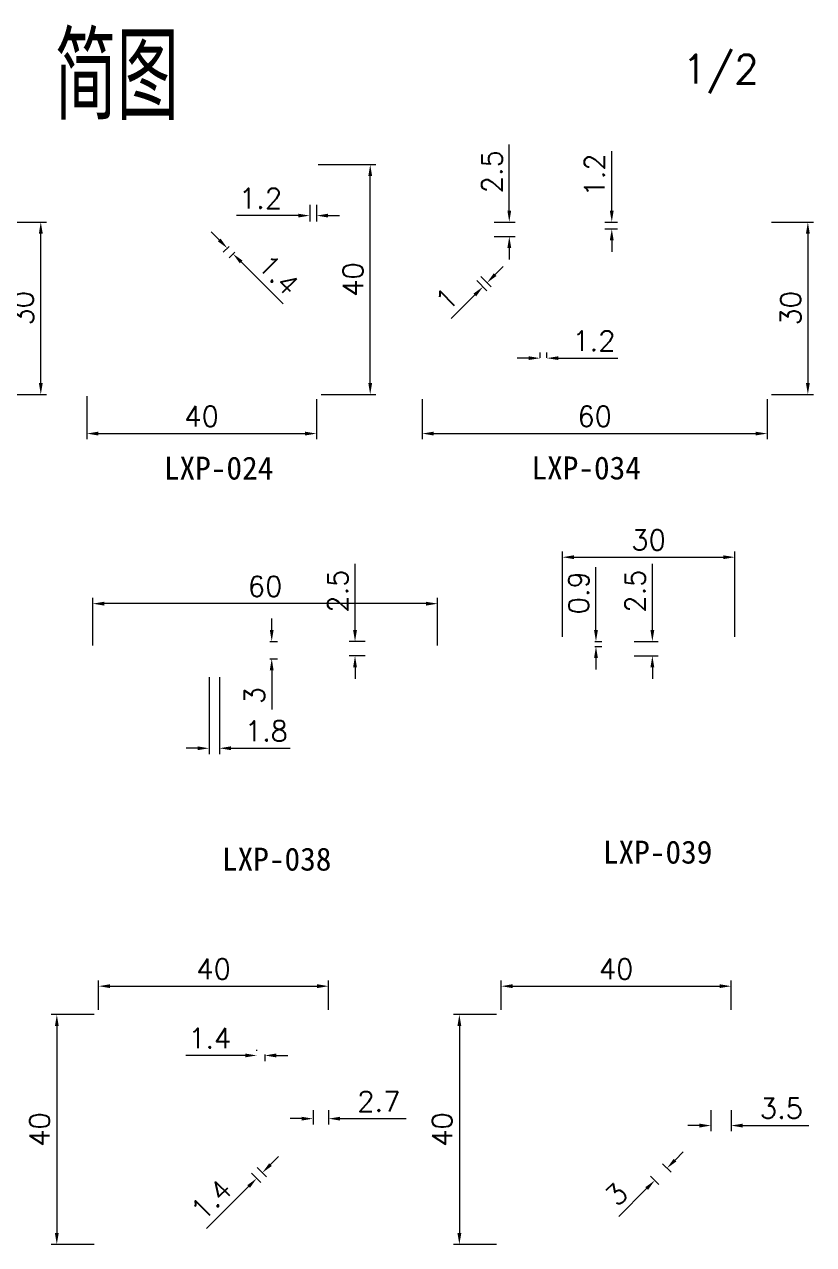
# Model space of a CAD drawing. Header units: millimetres. Extents: x 667 to 3290, y 428 to 2286.
# Drawn here: x 826.2 to 963.5, y 2073.5 to 2285.7 of the extents above; entities that cross this region are included whole.
import ezdxf

# ---------------------------------------------------------------- set-up
doc = ezdxf.new("R2010")
doc.units = ezdxf.units.MM
doc.layers.add('细实线', color=130, linetype='Continuous', lineweight=0)
doc.styles.get("Standard").update_dxf_attribs({"font": 'txt', "bigfont": 'gbcbig.shx'})
doc.styles.add('数字', font='simhei.ttf', dxfattribs={"height": 3})
doc.dimstyles.new('1', dxfattribs={"dimtxt": 3.5, "dimasz": 2, "dimexe": 1, "dimexo": 0.8, "dimgap": 1.25, "dimtad": 1, "dimdsep": 46, "dimtxsty": 'Standard', "dimcen": 0, "dimclrd": 1, "dimclre": 3, "dimadec": 0, "dimazin": 0, "dimtfac": 1, "dimtofl": 0, "dimtmove": 0, "dimatfit": 3, "dimfxl": 1, "dimlwd": 9, "dimlwe": 9, "dimarcsym": 0})

# ---------------------------------------------------------------- blocks, each defined once
blk = doc.blocks.new('*D984')
at = {"color": 3, "lineweight": 9, "transparency": 16777216}
for p, q in [((822.13, 2251.31), (830.03, 2251.31)), ((822.63, 2221.31), (830.03, 2221.31))]:
    blk.add_line(p, q, dxfattribs=at)
at = {"color": 1, "lineweight": 9, "transparency": 16777216}
blk.add_line((829.03, 2223.31), (829.03, 2249.31), dxfattribs=at)
at = {"color": 1, "transparency": 16777216}
for points in [[(828.7, 2249.31), (829.37, 2249.31), (829.03, 2251.31)], [(828.7, 2223.31), (829.37, 2223.31), (829.03, 2221.31)]]:
    blk.add_solid(points, dxfattribs=at)
at = {"layer": 'DEFPOINTS', "color": 0, "transparency": 16777216}
for p in [(821.33, 2251.31), (829.03, 2251.31), (821.83, 2221.31)]:
    blk.add_point(p, dxfattribs=at)
at = {"color": 0, "transparency": 16777216, "insert": (826.03, 2236.31), "char_height": 3.5, "attachment_point": 5, "rotation": 90}
blk.add_mtext('30', dxfattribs=at)
blk = doc.blocks.new('*D985')
at = {"color": 3, "lineweight": 9, "transparency": 16777216}
for p, q in [((837.02, 2221.02), (837.02, 2213.52)), ((877.02, 2220.51), (877.02, 2213.52))]:
    blk.add_line(p, q, dxfattribs=at)
at = {"color": 1, "lineweight": 9, "transparency": 16777216}
blk.add_line((839.02, 2214.52), (875.02, 2214.52), dxfattribs=at)
at = {"color": 1, "transparency": 16777216}
for points in [[(839.02, 2214.85), (839.02, 2214.19), (837.02, 2214.52)], [(875.02, 2214.85), (875.02, 2214.19), (877.02, 2214.52)]]:
    blk.add_solid(points, dxfattribs=at)
at = {"layer": 'DEFPOINTS', "color": 0, "transparency": 16777216}
for p in [(837.02, 2221.82), (877.02, 2221.31), (877.02, 2214.52)]:
    blk.add_point(p, dxfattribs=at)
at = {"color": 0, "transparency": 16777216, "insert": (857.02, 2217.52), "char_height": 3.5, "attachment_point": 5}
blk.add_mtext('40', dxfattribs=at)
blk = doc.blocks.new('*D986')
at = {"color": 3, "lineweight": 9, "transparency": 16777216}
for p, q in [((877.32, 2261.31), (887.35, 2261.31)), ((877.82, 2221.31), (887.35, 2221.31))]:
    blk.add_line(p, q, dxfattribs=at)
at = {"color": 1, "lineweight": 9, "transparency": 16777216}
blk.add_line((886.35, 2223.31), (886.35, 2259.31), dxfattribs=at)
at = {"color": 1, "transparency": 16777216}
for points in [[(886.02, 2259.31), (886.68, 2259.31), (886.35, 2261.31)], [(886.02, 2223.31), (886.68, 2223.31), (886.35, 2221.31)]]:
    blk.add_solid(points, dxfattribs=at)
at = {"layer": 'DEFPOINTS', "color": 0, "transparency": 16777216}
for p in [(876.52, 2261.31), (886.35, 2261.31), (877.02, 2221.31)]:
    blk.add_point(p, dxfattribs=at)
at = {"color": 0, "transparency": 16777216, "insert": (883.35, 2241.31), "char_height": 3.5, "attachment_point": 5, "rotation": 90}
blk.add_mtext('40', dxfattribs=at)
blk = doc.blocks.new('*D987')
at = {"color": 3, "lineweight": 9, "transparency": 16777216}
for p, q in [((956.2, 2251.31), (963.5, 2251.31)), ((956.2, 2221.31), (963.5, 2221.31))]:
    blk.add_line(p, q, dxfattribs=at)
at = {"color": 1, "lineweight": 9, "transparency": 16777216}
blk.add_line((962.5, 2249.31), (962.5, 2223.31), dxfattribs=at)
at = {"color": 1, "transparency": 16777216}
for points in [[(962.17, 2249.31), (962.83, 2249.31), (962.5, 2251.31)], [(962.17, 2223.31), (962.83, 2223.31), (962.5, 2221.31)]]:
    blk.add_solid(points, dxfattribs=at)
at = {"layer": 'DEFPOINTS', "color": 0, "transparency": 16777216}
for p in [(955.4, 2251.31), (955.4, 2221.31), (962.5, 2221.31)]:
    blk.add_point(p, dxfattribs=at)
at = {"color": 0, "transparency": 16777216, "insert": (959.5, 2236.31), "char_height": 3.5, "attachment_point": 5, "rotation": 90}
blk.add_mtext('30', dxfattribs=at)
blk = doc.blocks.new('*D992')
at = {"color": 3, "lineweight": 9, "transparency": 16777216}
for p, q in [((838.06, 2177.67), (838.06, 2185.94)), ((898.06, 2177.67), (898.06, 2185.94))]:
    blk.add_line(p, q, dxfattribs=at)
at = {"color": 1, "lineweight": 9, "transparency": 16777216}
blk.add_line((896.06, 2184.94), (840.06, 2184.94), dxfattribs=at)
at = {"color": 1, "transparency": 16777216}
for points in [[(840.06, 2185.27), (840.06, 2184.6), (838.06, 2184.94)], [(896.06, 2185.27), (896.06, 2184.6), (898.06, 2184.94)]]:
    blk.add_solid(points, dxfattribs=at)
at = {"layer": 'DEFPOINTS', "color": 0, "transparency": 16777216}
for p in [(838.06, 2184.94), (838.06, 2176.87), (898.06, 2176.87)]:
    blk.add_point(p, dxfattribs=at)
at = {"color": 0, "transparency": 16777216, "insert": (868.06, 2187.94), "char_height": 3.5, "attachment_point": 5}
blk.add_mtext('60', dxfattribs=at)
blk = doc.blocks.new('*D801')
at = {"color": 3, "lineweight": 9, "transparency": 16777216}
for p, q in [((919.78, 2179.17), (919.78, 2194.02)), ((949.78, 2179.17), (949.78, 2194.02))]:
    blk.add_line(p, q, dxfattribs=at)
at = {"color": 1, "lineweight": 9, "transparency": 16777216}
blk.add_line((921.78, 2193.02), (947.78, 2193.02), dxfattribs=at)
at = {"color": 1, "transparency": 16777216}
for points in [[(921.78, 2193.35), (921.78, 2192.69), (919.78, 2193.02)], [(947.78, 2193.35), (947.78, 2192.69), (949.78, 2193.02)]]:
    blk.add_solid(points, dxfattribs=at)
at = {"layer": 'DEFPOINTS', "color": 0, "transparency": 16777216}
for p in [(949.78, 2193.02), (919.78, 2178.37), (949.78, 2178.37)]:
    blk.add_point(p, dxfattribs=at)
at = {"color": 0, "transparency": 16777216, "insert": (934.78, 2196.02), "char_height": 3.5, "attachment_point": 5}
blk.add_mtext('30', dxfattribs=at)
blk = doc.blocks.new('*D804')
at = {"color": 3, "lineweight": 9, "transparency": 16777216}
for p, q in [((839.1, 2114.27), (839.1, 2119.41)), ((879.1, 2114.27), (879.1, 2119.41))]:
    blk.add_line(p, q, dxfattribs=at)
at = {"color": 1, "lineweight": 9, "transparency": 16777216}
blk.add_line((841.1, 2118.41), (877.1, 2118.41), dxfattribs=at)
at = {"color": 1, "transparency": 16777216}
for points in [[(841.1, 2118.75), (841.1, 2118.08), (839.1, 2118.41)], [(877.1, 2118.75), (877.1, 2118.08), (879.1, 2118.41)]]:
    blk.add_solid(points, dxfattribs=at)
at = {"layer": 'DEFPOINTS', "color": 0, "transparency": 16777216}
for p in [(879.1, 2118.41), (839.1, 2113.47), (879.1, 2113.47)]:
    blk.add_point(p, dxfattribs=at)
at = {"color": 0, "transparency": 16777216, "insert": (859.1, 2121.41), "char_height": 3.5, "attachment_point": 5}
blk.add_mtext('40', dxfattribs=at)
blk = doc.blocks.new('*D805')
at = {"color": 3, "lineweight": 9, "transparency": 16777216}
for p, q in [((838.3, 2113.47), (830.82, 2113.47)), ((838.3, 2073.47), (830.82, 2073.47))]:
    blk.add_line(p, q, dxfattribs=at)
at = {"color": 1, "lineweight": 9, "transparency": 16777216}
blk.add_line((831.82, 2111.47), (831.82, 2075.47), dxfattribs=at)
at = {"color": 1, "transparency": 16777216}
for points in [[(831.49, 2111.47), (832.15, 2111.47), (831.82, 2113.47)], [(831.49, 2075.47), (832.15, 2075.47), (831.82, 2073.47)]]:
    blk.add_solid(points, dxfattribs=at)
at = {"layer": 'DEFPOINTS', "color": 0, "transparency": 16777216}
for p in [(839.1, 2113.47), (831.82, 2073.47), (839.1, 2073.47)]:
    blk.add_point(p, dxfattribs=at)
at = {"color": 0, "transparency": 16777216, "insert": (828.82, 2093.47), "char_height": 3.5, "attachment_point": 5, "rotation": 90}
blk.add_mtext('40', dxfattribs=at)
blk = doc.blocks.new('*D806')
at = {"color": 3, "lineweight": 9, "transparency": 16777216}
for p, q in [((909.14, 2114.27), (909.14, 2119.41)), ((949.14, 2114.27), (949.14, 2119.41))]:
    blk.add_line(p, q, dxfattribs=at)
at = {"color": 1, "lineweight": 9, "transparency": 16777216}
blk.add_line((911.14, 2118.41), (947.14, 2118.41), dxfattribs=at)
at = {"color": 1, "transparency": 16777216}
for points in [[(911.14, 2118.75), (911.14, 2118.08), (909.14, 2118.41)], [(947.14, 2118.75), (947.14, 2118.08), (949.14, 2118.41)]]:
    blk.add_solid(points, dxfattribs=at)
at = {"layer": 'DEFPOINTS', "color": 0, "transparency": 16777216}
for p in [(949.14, 2118.41), (909.14, 2113.47), (949.14, 2113.47)]:
    blk.add_point(p, dxfattribs=at)
at = {"color": 0, "transparency": 16777216, "insert": (929.14, 2121.41), "char_height": 3.5, "attachment_point": 5}
blk.add_mtext('40', dxfattribs=at)
blk = doc.blocks.new('*D807')
at = {"color": 3, "lineweight": 9, "transparency": 16777216}
for p, q in [((908.34, 2113.47), (900.86, 2113.47)), ((908.34, 2073.47), (900.86, 2073.47))]:
    blk.add_line(p, q, dxfattribs=at)
at = {"color": 1, "lineweight": 9, "transparency": 16777216}
blk.add_line((901.86, 2111.47), (901.86, 2075.47), dxfattribs=at)
at = {"color": 1, "transparency": 16777216}
for points in [[(901.53, 2111.47), (902.2, 2111.47), (901.86, 2113.47)], [(901.53, 2075.47), (902.2, 2075.47), (901.86, 2073.47)]]:
    blk.add_solid(points, dxfattribs=at)
at = {"layer": 'DEFPOINTS', "color": 0, "transparency": 16777216}
for p in [(909.14, 2113.47), (901.86, 2073.47), (909.14, 2073.47)]:
    blk.add_point(p, dxfattribs=at)
at = {"color": 0, "transparency": 16777216, "insert": (898.86, 2093.47), "char_height": 3.5, "attachment_point": 5, "rotation": 90}
blk.add_mtext('40', dxfattribs=at)
blk = doc.blocks.new('*D996')
at = {"color": 3, "lineweight": 9, "transparency": 16777216}
for p, q in [((876.4, 2096.87), (876.4, 2094.37)), ((879.1, 2096.87), (879.1, 2094.37))]:
    blk.add_line(p, q, dxfattribs=at)
at = {"color": 1, "lineweight": 9, "transparency": 16777216}
for p, q in [((874.4, 2095.37), (872.4, 2095.37)), ((881.1, 2095.37), (892.6, 2095.37))]:
    blk.add_line(p, q, dxfattribs=at)
at = {"color": 1, "transparency": 16777216}
for points in [[(874.4, 2095.7), (874.4, 2095.04), (876.4, 2095.37)], [(881.1, 2095.7), (881.1, 2095.04), (879.1, 2095.37)]]:
    blk.add_solid(points, dxfattribs=at)
at = {"layer": 'DEFPOINTS', "color": 0, "transparency": 16777216}
for p in [(876.4, 2097.67), (879.1, 2097.67), (879.1, 2095.37)]:
    blk.add_point(p, dxfattribs=at)
at = {"color": 0, "transparency": 16777216, "insert": (887.85, 2098.37), "char_height": 3.5, "attachment_point": 5}
blk.add_mtext('2.7', dxfattribs=at)
blk = doc.blocks.new('*D997')
at = {"color": 3, "lineweight": 9, "transparency": 16777216}
for p, q in [((866.6, 2107.16), (866.6, 2107.36)), ((868, 2106.52), (868, 2105.36))]:
    blk.add_line(p, q, dxfattribs=at)
at = {"color": 1, "lineweight": 9, "transparency": 16777216}
for p, q in [((864.6, 2106.36), (854.27, 2106.36)), ((870, 2106.36), (872, 2106.36))]:
    blk.add_line(p, q, dxfattribs=at)
at = {"color": 1, "transparency": 16777216}
for points in [[(864.6, 2106.7), (864.6, 2106.03), (866.6, 2106.36)], [(870, 2106.7), (870, 2106.03), (868, 2106.36)]]:
    blk.add_solid(points, dxfattribs=at)
at = {"layer": 'DEFPOINTS', "color": 0, "transparency": 16777216}
for p in [(866.6, 2106.36), (866.6, 2106.36), (868, 2107.32)]:
    blk.add_point(p, dxfattribs=at)
at = {"color": 0, "transparency": 16777216, "insert": (858.43, 2109.36), "char_height": 3.5, "attachment_point": 5}
blk.add_mtext('1.4', dxfattribs=at)
blk = doc.blocks.new('*D998')
at = {"color": 3, "lineweight": 9, "transparency": 16777216}
for p, q in [((895.4, 2220.51), (895.4, 2213.52)), ((955.4, 2220.51), (955.4, 2213.52))]:
    blk.add_line(p, q, dxfattribs=at)
at = {"color": 1, "lineweight": 9, "transparency": 16777216}
blk.add_line((897.4, 2214.52), (953.4, 2214.52), dxfattribs=at)
at = {"color": 1, "transparency": 16777216}
for points in [[(897.4, 2214.85), (897.4, 2214.19), (895.4, 2214.52)], [(953.4, 2214.85), (953.4, 2214.19), (955.4, 2214.52)]]:
    blk.add_solid(points, dxfattribs=at)
at = {"layer": 'DEFPOINTS', "color": 0, "transparency": 16777216}
for p in [(895.4, 2221.31), (955.4, 2221.31), (955.4, 2214.52)]:
    blk.add_point(p, dxfattribs=at)
at = {"color": 0, "transparency": 16777216, "insert": (925.4, 2217.52), "char_height": 3.5, "attachment_point": 5}
blk.add_mtext('60', dxfattribs=at)
blk = doc.blocks.new('*D1029')
at = {"color": 1, "lineweight": 9, "transparency": 16777216}
for p, q in [((928.38, 2253.31), (928.38, 2263.65)), ((928.38, 2248.11), (928.38, 2246.11))]:
    blk.add_line(p, q, dxfattribs=at)
at = {"color": 3, "lineweight": 9, "transparency": 16777216}
for p, q in [((927.17, 2251.31), (929.38, 2251.31)), ((927.17, 2250.11), (929.38, 2250.11))]:
    blk.add_line(p, q, dxfattribs=at)
at = {"color": 1, "transparency": 16777216}
for points in [[(928.04, 2253.31), (928.71, 2253.31), (928.38, 2251.31)], [(928.04, 2248.11), (928.71, 2248.11), (928.38, 2250.11)]]:
    blk.add_solid(points, dxfattribs=at)
at = {"layer": 'DEFPOINTS', "color": 0, "transparency": 16777216}
for p in [(926.37, 2251.31), (926.37, 2250.11), (928.38, 2251.31)]:
    blk.add_point(p, dxfattribs=at)
at = {"color": 0, "transparency": 16777216, "insert": (925.38, 2259.48), "char_height": 3.5, "attachment_point": 5, "rotation": 90}
blk.add_mtext('1.2', dxfattribs=at)
blk = doc.blocks.new('*D1030')
at = {"color": 3, "lineweight": 9, "transparency": 16777216}
for p, q in [((875.82, 2254.33), (875.82, 2251.43)), ((877.02, 2254.33), (877.02, 2251.43))]:
    blk.add_line(p, q, dxfattribs=at)
at = {"color": 1, "lineweight": 9, "transparency": 16777216}
for p, q in [((873.82, 2252.43), (863.11, 2252.43)), ((879.02, 2252.43), (881.02, 2252.43))]:
    blk.add_line(p, q, dxfattribs=at)
at = {"color": 1, "transparency": 16777216}
for points in [[(873.82, 2252.76), (873.82, 2252.1), (875.82, 2252.43)], [(879.02, 2252.76), (879.02, 2252.1), (877.02, 2252.43)]]:
    blk.add_solid(points, dxfattribs=at)
at = {"layer": 'DEFPOINTS', "color": 0, "transparency": 16777216}
for p in [(875.82, 2255.13), (877.02, 2255.13), (877.02, 2252.43)]:
    blk.add_point(p, dxfattribs=at)
at = {"color": 0, "transparency": 16777216, "insert": (867.28, 2255.43), "char_height": 3.5, "attachment_point": 5}
blk.add_mtext('1.2', dxfattribs=at)
blk = doc.blocks.new('*D1031')
at = {"color": 1, "lineweight": 9, "transparency": 16777216}
for p, q in [((883.71, 2180.37), (883.71, 2191.87)), ((883.71, 2173.87), (883.71, 2171.87))]:
    blk.add_line(p, q, dxfattribs=at)
at = {"color": 3, "lineweight": 9, "transparency": 16777216}
for p, q in [((885.46, 2178.37), (882.71, 2178.37)), ((885.46, 2175.87), (882.71, 2175.87))]:
    blk.add_line(p, q, dxfattribs=at)
at = {"color": 1, "transparency": 16777216}
for points in [[(883.37, 2180.37), (884.04, 2180.37), (883.71, 2178.37)], [(883.37, 2173.87), (884.04, 2173.87), (883.71, 2175.87)]]:
    blk.add_solid(points, dxfattribs=at)
at = {"layer": 'DEFPOINTS', "color": 0, "transparency": 16777216}
for p in [(883.71, 2178.37), (886.26, 2178.37), (886.26, 2175.87)]:
    blk.add_point(p, dxfattribs=at)
at = {"color": 0, "transparency": 16777216, "insert": (880.71, 2187.12), "char_height": 3.5, "attachment_point": 5, "rotation": 90}
blk.add_mtext('2.5', dxfattribs=at)
blk = doc.blocks.new('*D1032')
at = {"color": 1, "lineweight": 9, "transparency": 16777216}
for p, q in [((910.55, 2253.31), (910.55, 2264.81)), ((910.55, 2246.81), (910.55, 2244.81))]:
    blk.add_line(p, q, dxfattribs=at)
at = {"color": 3, "lineweight": 9, "transparency": 16777216}
for p, q in [((907.9, 2251.31), (911.55, 2251.31)), ((907.9, 2248.81), (911.55, 2248.81))]:
    blk.add_line(p, q, dxfattribs=at)
at = {"color": 1, "transparency": 16777216}
for points in [[(910.22, 2253.31), (910.88, 2253.31), (910.55, 2251.31)], [(910.22, 2246.81), (910.88, 2246.81), (910.55, 2248.81)]]:
    blk.add_solid(points, dxfattribs=at)
at = {"layer": 'DEFPOINTS', "color": 0, "transparency": 16777216}
for p in [(907.1, 2251.31), (910.55, 2251.31), (907.1, 2248.81)]:
    blk.add_point(p, dxfattribs=at)
at = {"color": 0, "transparency": 16777216, "insert": (907.55, 2260.06), "char_height": 3.5, "attachment_point": 5, "rotation": 90}
blk.add_mtext('2.5', dxfattribs=at)
blk = doc.blocks.new('*D1033')
at = {"color": 3, "lineweight": 9, "transparency": 16777216}
for p, q in [((915.9, 2227.7), (915.9, 2228.64)), ((917.1, 2227.7), (917.1, 2228.64))]:
    blk.add_line(p, q, dxfattribs=at)
at = {"color": 1, "lineweight": 9, "transparency": 16777216}
for p, q in [((913.9, 2227.64), (911.9, 2227.64)), ((919.1, 2227.64), (929.44, 2227.64))]:
    blk.add_line(p, q, dxfattribs=at)
at = {"color": 1, "transparency": 16777216}
for points in [[(913.9, 2227.97), (913.9, 2227.31), (915.9, 2227.64)], [(919.1, 2227.97), (919.1, 2227.31), (917.1, 2227.64)]]:
    blk.add_solid(points, dxfattribs=at)
at = {"layer": 'DEFPOINTS', "color": 0, "transparency": 16777216}
for p in [(915.9, 2226.9), (917.1, 2227.64), (917.1, 2226.9)]:
    blk.add_point(p, dxfattribs=at)
at = {"color": 0, "transparency": 16777216, "insert": (925.27, 2230.64), "char_height": 3.5, "attachment_point": 5}
blk.add_mtext('1.2', dxfattribs=at)
blk = doc.blocks.new('*D1034')
at = {"color": 1, "lineweight": 9, "transparency": 16777216}
for p, q in [((908.08, 2242.17), (909.5, 2243.58)), ((904.55, 2238.63), (900.46, 2234.54))]:
    blk.add_line(p, q, dxfattribs=at)
at = {"color": 3, "lineweight": 9, "transparency": 16777216}
for p, q in [((904.89, 2241.13), (906.67, 2239.34)), ((905.59, 2241.83), (907.38, 2240.05))]:
    blk.add_line(p, q, dxfattribs=at)
at = {"color": 1, "transparency": 16777216}
for points in [[(907.85, 2242.4), (908.32, 2241.93), (906.67, 2240.75)], [(904.32, 2238.87), (904.79, 2238.4), (905.97, 2240.05)]]:
    blk.add_solid(points, dxfattribs=at)
at = {"layer": 'DEFPOINTS', "color": 0, "transparency": 16777216}
for p in [(904.32, 2241.69), (905.02, 2242.4), (906.67, 2240.75)]:
    blk.add_point(p, dxfattribs=at)
at = {"color": 0, "transparency": 16777216, "insert": (899.63, 2237.95), "char_height": 3.5, "attachment_point": 5, "rotation": 45}
blk.add_mtext('1', dxfattribs=at)
blk = doc.blocks.new('*D1037')
at = {"color": 1, "lineweight": 9, "transparency": 16777216}
for p, q in [((860.08, 2248.19), (858.67, 2249.6)), ((863.9, 2244.37), (871.21, 2237.06))]:
    blk.add_line(p, q, dxfattribs=at)
at = {"color": 3, "lineweight": 9, "transparency": 16777216}
for p, q in [((861.78, 2247.06), (860.79, 2246.07)), ((862.77, 2246.07), (861.78, 2245.08))]:
    blk.add_line(p, q, dxfattribs=at)
at = {"color": 1, "transparency": 16777216}
for points in [[(860.32, 2248.42), (859.84, 2247.95), (861.49, 2246.77)], [(864.13, 2244.61), (863.66, 2244.13), (862.48, 2245.78)]]:
    blk.add_solid(points, dxfattribs=at)
at = {"layer": 'DEFPOINTS', "color": 0, "transparency": 16777216}
for p in [(862.35, 2247.63), (862.48, 2245.78), (863.34, 2246.64)]:
    blk.add_point(p, dxfattribs=at)
at = {"color": 0, "transparency": 16777216, "insert": (870.38, 2242.13), "char_height": 3.5, "attachment_point": 5, "rotation": 315}
blk.add_mtext('1.4', dxfattribs=at)
blk = doc.blocks.new('*D1042')
at = {"color": 3, "lineweight": 9, "transparency": 16777216}
for p, q in [((858.31, 2172.14), (858.31, 2158.79)), ((860.11, 2172.14), (860.11, 2158.79))]:
    blk.add_line(p, q, dxfattribs=at)
at = {"color": 1, "lineweight": 9, "transparency": 16777216}
for p, q in [((856.31, 2159.79), (854.31, 2159.79)), ((862.11, 2159.79), (872.45, 2159.79))]:
    blk.add_line(p, q, dxfattribs=at)
at = {"color": 1, "transparency": 16777216}
for points in [[(856.31, 2160.12), (856.31, 2159.46), (858.31, 2159.79)], [(862.11, 2160.12), (862.11, 2159.46), (860.11, 2159.79)]]:
    blk.add_solid(points, dxfattribs=at)
at = {"layer": 'DEFPOINTS', "color": 0, "transparency": 16777216}
for p in [(858.31, 2172.94), (860.11, 2172.94), (860.11, 2159.79)]:
    blk.add_point(p, dxfattribs=at)
at = {"color": 0, "transparency": 16777216, "insert": (868.28, 2162.79), "char_height": 3.5, "attachment_point": 5}
blk.add_mtext('1.8', dxfattribs=at)
blk = doc.blocks.new('*D1043')
at = {"color": 1, "lineweight": 9, "transparency": 16777216}
for p, q in [((869.21, 2180.37), (869.21, 2182.37)), ((869.21, 2173.37), (869.21, 2166.54))]:
    blk.add_line(p, q, dxfattribs=at)
at = {"color": 3, "lineweight": 9, "transparency": 16777216}
for p, q in [((868.86, 2178.37), (870.21, 2178.37)), ((868.86, 2175.37), (870.21, 2175.37))]:
    blk.add_line(p, q, dxfattribs=at)
at = {"color": 1, "transparency": 16777216}
for points in [[(868.88, 2180.37), (869.54, 2180.37), (869.21, 2178.37)], [(868.88, 2173.37), (869.54, 2173.37), (869.21, 2175.37)]]:
    blk.add_solid(points, dxfattribs=at)
at = {"layer": 'DEFPOINTS', "color": 0, "transparency": 16777216}
for p in [(868.06, 2178.37), (869.21, 2178.37), (868.06, 2175.37)]:
    blk.add_point(p, dxfattribs=at)
at = {"color": 0, "transparency": 16777216, "insert": (866.21, 2168.95), "char_height": 3.5, "attachment_point": 5, "rotation": 90}
blk.add_mtext('3', dxfattribs=at)
blk = doc.blocks.new('*D1044')
at = {"color": 1, "lineweight": 9, "transparency": 16777216}
for p, q in [((925.63, 2180.37), (925.63, 2191.29)), ((925.63, 2175.47), (925.63, 2173.47))]:
    blk.add_line(p, q, dxfattribs=at)
at = {"color": 3, "lineweight": 9, "transparency": 16777216}
for p, q in [((925.46, 2178.37), (926.63, 2178.37)), ((925.46, 2177.47), (926.63, 2177.47))]:
    blk.add_line(p, q, dxfattribs=at)
at = {"color": 1, "transparency": 16777216}
for points in [[(925.3, 2180.37), (925.97, 2180.37), (925.63, 2178.37)], [(925.3, 2175.47), (925.97, 2175.47), (925.63, 2177.47)]]:
    blk.add_solid(points, dxfattribs=at)
at = {"layer": 'DEFPOINTS', "color": 0, "transparency": 16777216}
for p in [(924.66, 2178.37), (924.66, 2177.47), (925.63, 2178.37)]:
    blk.add_point(p, dxfattribs=at)
at = {"color": 0, "transparency": 16777216, "insert": (922.63, 2186.83), "char_height": 3.5, "attachment_point": 5, "rotation": 90}
blk.add_mtext('0.9', dxfattribs=at)
blk = doc.blocks.new('*D1045')
at = {"color": 1, "lineweight": 9, "transparency": 16777216}
for p, q in [((935.44, 2180.37), (935.44, 2191.87)), ((935.44, 2173.87), (935.44, 2171.87))]:
    blk.add_line(p, q, dxfattribs=at)
at = {"color": 3, "lineweight": 9, "transparency": 16777216}
for p, q in [((932.28, 2178.37), (936.44, 2178.37)), ((932.28, 2175.87), (936.44, 2175.87))]:
    blk.add_line(p, q, dxfattribs=at)
at = {"color": 1, "transparency": 16777216}
for points in [[(935.11, 2180.37), (935.78, 2180.37), (935.44, 2178.37)], [(935.11, 2173.87), (935.78, 2173.87), (935.44, 2175.87)]]:
    blk.add_solid(points, dxfattribs=at)
at = {"layer": 'DEFPOINTS', "color": 0, "transparency": 16777216}
for p in [(931.48, 2178.37), (935.44, 2178.37), (931.48, 2175.87)]:
    blk.add_point(p, dxfattribs=at)
at = {"color": 0, "transparency": 16777216, "insert": (932.44, 2187.12), "char_height": 3.5, "attachment_point": 5, "rotation": 90}
blk.add_mtext('2.5', dxfattribs=at)
blk = doc.blocks.new('*D1050')
at = {"color": 1, "lineweight": 9, "transparency": 16777216}
for p, q in [((869, 2087.38), (870.42, 2088.8)), ((865.19, 2083.56), (857.88, 2076.26))]:
    blk.add_line(p, q, dxfattribs=at)
at = {"color": 3, "lineweight": 9, "transparency": 16777216}
for p, q in [((866.66, 2086.9), (868.3, 2085.26)), ((865.67, 2085.91), (867.31, 2084.27))]:
    blk.add_line(p, q, dxfattribs=at)
at = {"color": 1, "transparency": 16777216}
for points in [[(868.77, 2087.62), (869.24, 2087.15), (867.59, 2085.97)], [(864.95, 2083.8), (865.42, 2083.33), (866.6, 2084.98)]]:
    blk.add_solid(points, dxfattribs=at)
at = {"layer": 'DEFPOINTS', "color": 0, "transparency": 16777216}
for p in [(865.1, 2086.47), (866.09, 2087.46), (866.6, 2084.98)]:
    blk.add_point(p, dxfattribs=at)
at = {"color": 0, "transparency": 16777216, "insert": (858.7, 2081.32), "char_height": 3.5, "attachment_point": 5, "rotation": 45}
blk.add_mtext('1.4', dxfattribs=at)
blk = doc.blocks.new('*D1051')
at = {"color": 3, "lineweight": 9, "transparency": 16777216}
for p, q in [((945.64, 2096.87), (945.64, 2093.17)), ((949.14, 2096.87), (949.14, 2093.17))]:
    blk.add_line(p, q, dxfattribs=at)
at = {"color": 1, "lineweight": 9, "transparency": 16777216}
for p, q in [((943.64, 2094.17), (941.64, 2094.17)), ((951.14, 2094.17), (962.64, 2094.17))]:
    blk.add_line(p, q, dxfattribs=at)
at = {"color": 1, "transparency": 16777216}
for points in [[(943.64, 2094.5), (943.64, 2093.83), (945.64, 2094.17)], [(951.14, 2094.5), (951.14, 2093.83), (949.14, 2094.17)]]:
    blk.add_solid(points, dxfattribs=at)
at = {"layer": 'DEFPOINTS', "color": 0, "transparency": 16777216}
for p in [(945.64, 2097.67), (949.14, 2097.67), (949.14, 2094.17)]:
    blk.add_point(p, dxfattribs=at)
at = {"color": 0, "transparency": 16777216, "insert": (957.89, 2097.17), "char_height": 3.5, "attachment_point": 5}
blk.add_mtext('3.5', dxfattribs=at)
blk = doc.blocks.new('*D1052')
at = {"color": 1, "lineweight": 9, "transparency": 16777216}
for p, q in [((939.39, 2088.17), (940.81, 2089.58)), ((934.44, 2083.22), (929.61, 2078.38))]:
    blk.add_line(p, q, dxfattribs=at)
at = {"color": 3, "lineweight": 9, "transparency": 16777216}
for p, q in [((937.22, 2087.51), (938.69, 2086.04)), ((935.1, 2085.39), (936.57, 2083.92))]:
    blk.add_line(p, q, dxfattribs=at)
at = {"color": 1, "transparency": 16777216}
for points in [[(939.16, 2088.4), (939.63, 2087.93), (937.98, 2086.75)], [(934.21, 2083.45), (934.68, 2082.98), (935.86, 2084.63)]]:
    blk.add_solid(points, dxfattribs=at)
at = {"layer": 'DEFPOINTS', "color": 0, "transparency": 16777216}
for p in [(936.65, 2088.08), (934.53, 2085.96), (935.86, 2084.63)]:
    blk.add_point(p, dxfattribs=at)
at = {"color": 0, "transparency": 16777216, "insert": (929.2, 2082.21), "char_height": 3.5, "attachment_point": 5, "rotation": 45}
blk.add_mtext('3', dxfattribs=at)

msp = doc.modelspace()

# ---------------------------------------------------------------- texts
at = {"attachment_point": 1}
for s, insert, char_height, width in [('LXP- 简图', (764.066, 2284.071), 15, 526.38668), ('1/2', (940.668, 2280.403), 5, 51.32848)]:
    msp.add_mtext(s, dxfattribs=dict(at, insert=insert, char_height=char_height, width=width))
at = {"layer": '细实线', "char_height": 4, "width": 27.42667, "attachment_point": 1, "style": '数字'}
for s, insert in [('{\\fSimSun|b0|i0|c134|p2;LXP-024}', (850.447, 2210.521)), ('{\\fSimSun|b0|i0|c134|p2;LXP-034}', (914.402, 2210.547)), ('{\\fSimSun|b0|i0|c134|p2;LXP-039}', (926.836, 2143.731)), ('{\\fSimSun|b0|i0|c134|p2;LXP-038}', (860.555, 2142.512))]:
    msp.add_mtext(s, dxfattribs=dict(at, insert=insert))

# ---------------------------------------------------------------- dimensions: what is measured, and where the dimension line sits
for base, p1, p2, picture, middle in [((910.549, 2251.314), (907.104, 2248.814), (907.104, 2251.314), '*D1032', (907.549, 2260.064)), ((928.377, 2251.314), (926.369, 2250.114), (926.369, 2251.314), '*D1029', (925.377, 2259.481)), ((883.706, 2178.37), (886.263, 2175.87), (886.263, 2178.37), '*D1031', (880.706, 2187.12)), ((925.634, 2178.37), (924.659, 2177.47), (924.659, 2178.37), '*D1044', (922.634, 2186.829)), ((935.444, 2178.37), (931.484, 2175.87), (931.484, 2178.37), '*D1045', (932.444, 2187.12))]:
    dim = msp.add_linear_dim(base=base, p1=p1, p2=p2, angle=90, dimstyle='1')
    dim.commit()
    dim.dimension.update_dxf_attribs({"geometry": picture, "text_midpoint": middle})
for base, p1, p2, picture, middle in [((886.351, 2261.314), (877.024, 2221.314), (876.518, 2261.314), '*D986', (883.351, 2241.314)), ((829.035, 2251.314), (821.834, 2221.314), (821.334, 2251.314), '*D984', (826.035, 2236.314)), ((962.499, 2221.314), (955.404, 2251.314), (955.404, 2221.314), '*D987', (959.499, 2236.314)), ((831.82, 2073.467), (839.099, 2113.467), (839.099, 2073.467), '*D805', (828.82, 2093.467)), ((901.864, 2073.467), (909.143, 2113.467), (909.143, 2073.467), '*D807', (898.864, 2093.467))]:
    dim = msp.add_linear_dim(base=base, p1=p1, p2=p2, angle=90, dimstyle='1', override={"dimfxl": 1.25})
    dim.commit()
    dim.dimension.update_dxf_attribs({"geometry": picture, "text_midpoint": middle})
dim = msp.add_linear_dim(base=(877.024, 2252.429), p1=(875.824, 2255.131), p2=(877.024, 2255.131), dimstyle='1')
dim.commit()
dim.dimension.update_dxf_attribs({"geometry": '*D1030', "text_midpoint": (867.279, 2252.429), "dimtype": 160})
for p1, p2, distance, picture, middle in [((862.35, 2247.63), (863.34, 2246.64), -1.21, '*D1037', (870.381, 2242.131)), ((866.094, 2087.462), (865.105, 2086.472), 2.114, '*D1050', (858.703, 2081.324)), ((936.653, 2088.078), (934.532, 2085.957), 1.875, '*D1052', (929.2, 2082.215))]:
    dim = msp.add_aligned_dim(p1=p1, p2=p2, distance=distance, dimstyle='1')
    dim.commit()
    dim.dimension.update_dxf_attribs({"geometry": picture, "text_midpoint": middle})
for base, p1, p2, angle, picture, middle, dimtype in [((906.671, 2240.753), (904.32, 2241.693), (905.025, 2242.398), 45, '*D1034', (901.751, 2235.833), 161), ((869.21, 2178.37), (868.063, 2175.37), (868.063, 2178.37), 90, '*D1043', (869.21, 2168.954), 160)]:
    dim = msp.add_linear_dim(base=base, p1=p1, p2=p2, angle=angle, dimstyle='1')
    dim.commit()
    dim.dimension.update_dxf_attribs({"geometry": picture, "text_midpoint": middle, "dimtype": dimtype})
for base, p1, p2, picture, middle in [((917.104, 2227.639), (915.904, 2226.901), (917.104, 2226.901), '*D1033', (925.271, 2230.639)), ((860.113, 2159.789), (858.313, 2172.942), (860.113, 2172.942), '*D1042', (868.279, 2162.789)), ((949.143, 2094.168), (945.643, 2097.667), (949.143, 2097.667), '*D1051', (957.893, 2097.168))]:
    dim = msp.add_linear_dim(base=base, p1=p1, p2=p2, dimstyle='1')
    dim.commit()
    dim.dimension.update_dxf_attribs({"geometry": picture, "text_midpoint": middle})
for base, p1, p2, picture, middle in [((877.024, 2214.52), (837.024, 2221.82), (877.024, 2221.314), '*D985', (857.024, 2217.52)), ((955.404, 2214.52), (895.404, 2221.314), (955.404, 2221.314), '*D998', (925.404, 2217.52)), ((949.784, 2193.019), (919.784, 2178.37), (949.784, 2178.37), '*D801', (934.784, 2196.019)), ((838.063, 2184.935), (898.063, 2176.87), (838.063, 2176.87), '*D992', (868.063, 2187.935)), ((879.099, 2118.412), (839.099, 2113.467), (879.099, 2113.467), '*D804', (859.099, 2121.412)), ((949.143, 2118.412), (909.143, 2113.467), (949.143, 2113.467), '*D806', (929.143, 2121.412)), ((866.599, 2106.362), (867.999, 2107.317), (866.599, 2106.362), '*D997', (858.433, 2109.362)), ((879.099, 2095.371), (876.399, 2097.667), (879.099, 2097.667), '*D996', (887.849, 2098.371))]:
    dim = msp.add_linear_dim(base=base, p1=p1, p2=p2, dimstyle='1', override={"dimfxl": 1.25})
    dim.commit()
    dim.dimension.update_dxf_attribs({"geometry": picture, "text_midpoint": middle})

doc.saveas('drawing.dxf')
